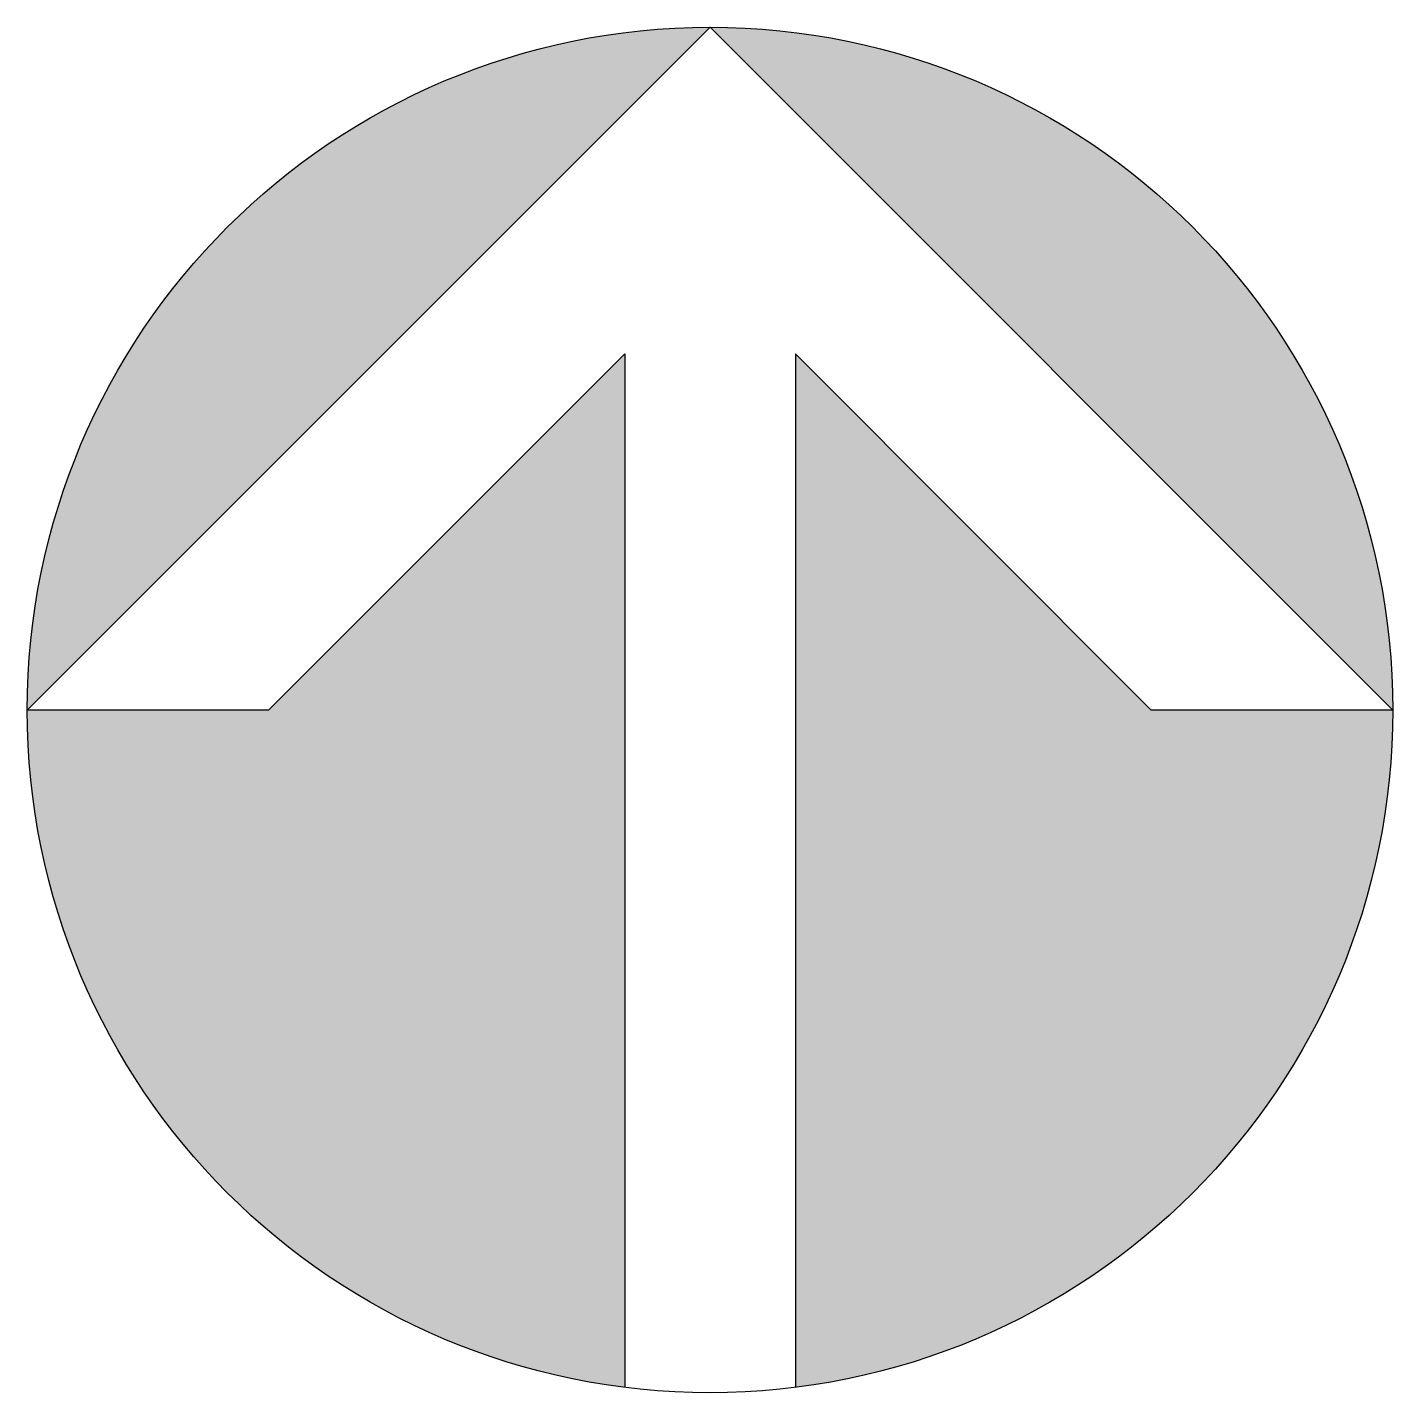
# Model space of a CAD drawing. Extents: x 30.86 to 32.86, y 4.45 to 6.45.
import ezdxf

# ---------------------------------------------------------------- set-up
doc = ezdxf.new("R2010")
doc.units = 0
doc.header["$LTSCALE"] = 0.25
doc.header["$MEASUREMENT"] = 0

msp = doc.modelspace()

# ---------------------------------------------------------------- hatches: boundary and pattern name
h = msp.add_hatch(color=256)
h.dxf.hatch_style = 1
h.paths.add_polyline_path([(31.7325, 4.4587), (31.7325, 5.9723), (31.211, 5.4508), (30.8575, 5.4508, 0.377964)])
h.paths.add_polyline_path([(31.9825, 4.4587, 0.377964), (32.8575, 5.4508), (32.5039, 5.4508), (31.9825, 5.9723)])
h.paths.add_polyline_path([(31.8575, 6.4508), (32.8575, 5.4508, 0.414214)])
h.paths.add_polyline_path([(30.8575, 5.4508), (31.8575, 6.4508, 0.414214)])

# ---------------------------------------------------------------- linework, layer by layer
for p, q in [((30.8575, 5.4508), (31.8575, 6.4508)), ((31.8575, 6.4508), (32.8575, 5.4508)), ((31.211, 5.4508), (31.7325, 5.9723)), ((31.7325, 5.9723), (31.7325, 4.4587)), ((31.9825, 5.9723), (32.5039, 5.4508)), ((31.9825, 5.9723), (31.9825, 4.4587)), ((31.211, 5.4508), (30.8575, 5.4508)), ((32.8575, 5.4508), (32.5039, 5.4508))]:
    msp.add_line(p, q)
msp.add_circle((31.8575, 5.4508), 1)

doc.saveas('drawing.dxf')
